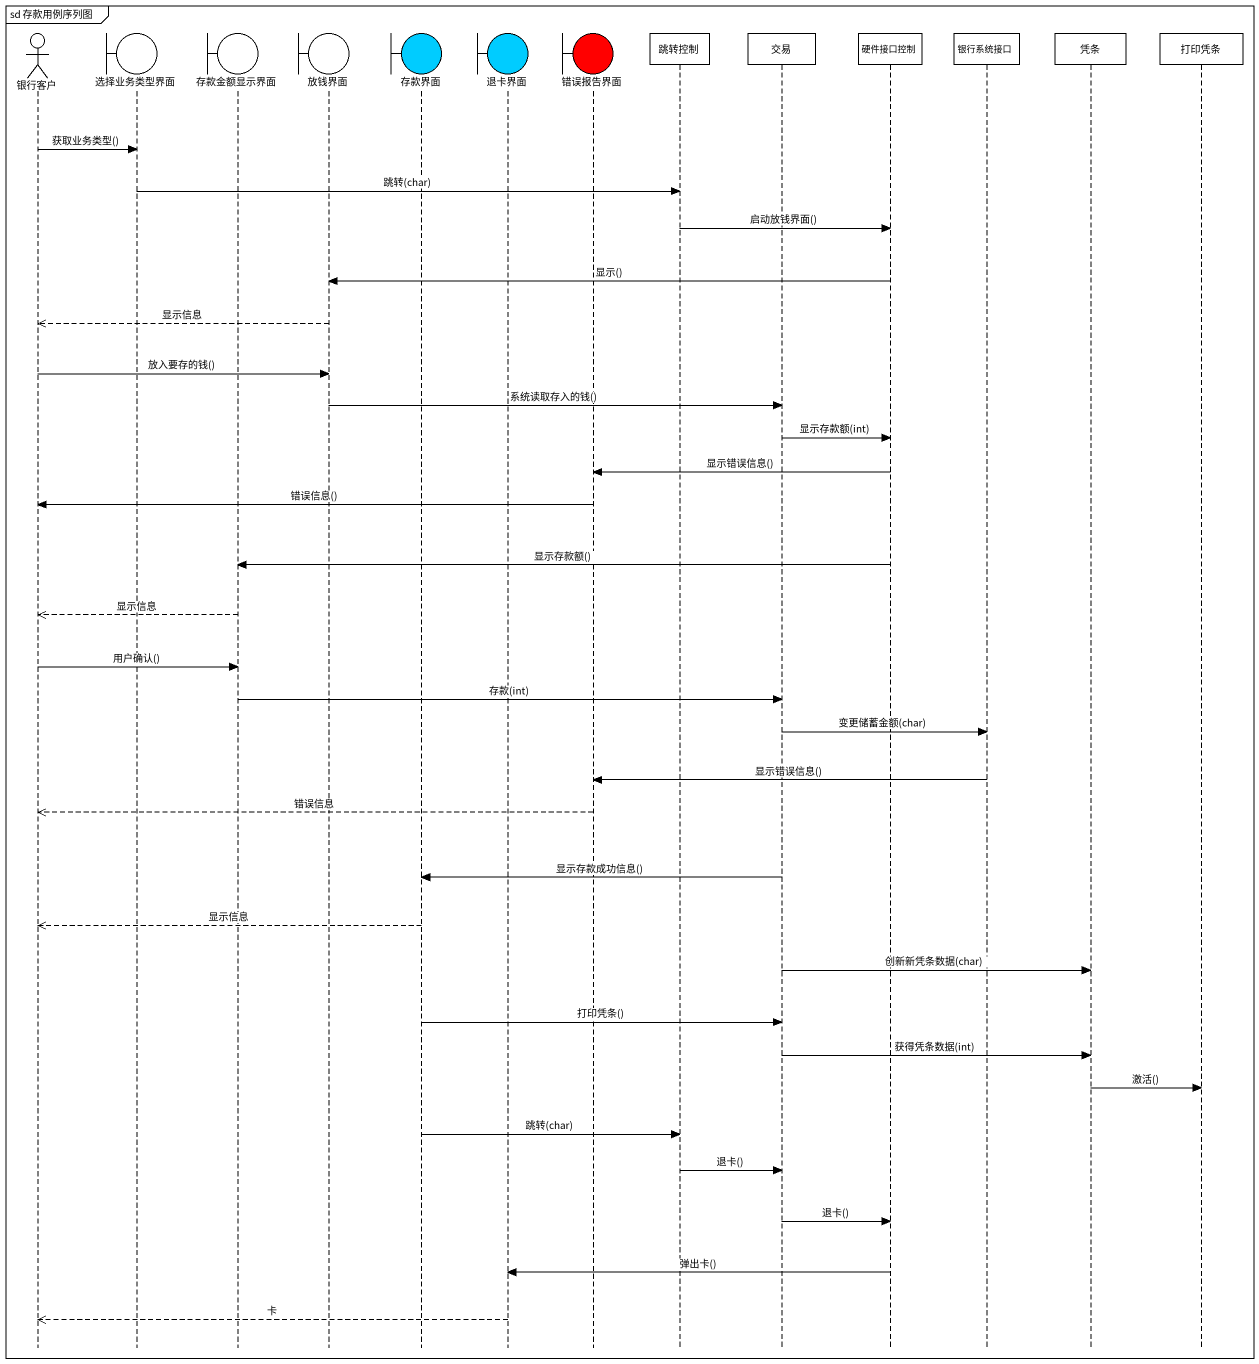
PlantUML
@startuml
mainframe sd 存款用例序列图
hide footbox
actor 银行客户
boundary 选择业务类型界面
boundary 存款金额显示界面
boundary 放钱界面
boundary 存款界面 #00CCFF
boundary 退卡界面 #00CCFF
boundary 错误报告界面 #FF0000
participant 跳转控制
participant 交易
participant 硬件接口控制
participant 银行系统接口
participant 凭条
participant 打印凭条

银行客户 -> 选择业务类型界面 : 获取业务类型()
选择业务类型界面 -> 跳转控制 : 跳转(char)
跳转控制 -> 硬件接口控制 : 启动放钱界面()
硬件接口控制 -> 放钱界面 : 显示()
放钱界面 -->> 银行客户 : 显示信息
银行客户 -> 放钱界面 : 放入要存的钱()
放钱界面 -> 交易 : 系统读取存入的钱()
交易 -> 硬件接口控制 : 显示存款额(int)
硬件接口控制 -> 错误报告界面 : 显示错误信息()
错误报告界面 -> 银行客户 : 错误信息()
硬件接口控制 -> 存款金额显示界面 : 显示存款额()
存款金额显示界面 -->> 银行客户 : 显示信息
银行客户 -> 存款金额显示界面 : 用户确认()
存款金额显示界面 -> 交易 : 存款(int)
交易 -> 银行系统接口 : 变更储蓄金额(char)
银行系统接口 -> 错误报告界面 : 显示错误信息()
错误报告界面 -->> 银行客户 : 错误信息
交易 -> 存款界面 : 显示存款成功信息()
存款界面 -->> 银行客户 : 显示信息
交易 -> 凭条 : 创新新凭条数据(char)
存款界面 -> 交易 : 打印凭条()
交易 -> 凭条 : 获得凭条数据(int)
凭条 -> 打印凭条 : 激活()
存款界面 -> 跳转控制 : 跳转(char)
跳转控制 -> 交易 : 退卡()
交易 -> 硬件接口控制 : 退卡()
硬件接口控制 -> 退卡界面 : 弹出卡()
退卡界面 -->> 银行客户 : 卡
@enduml
